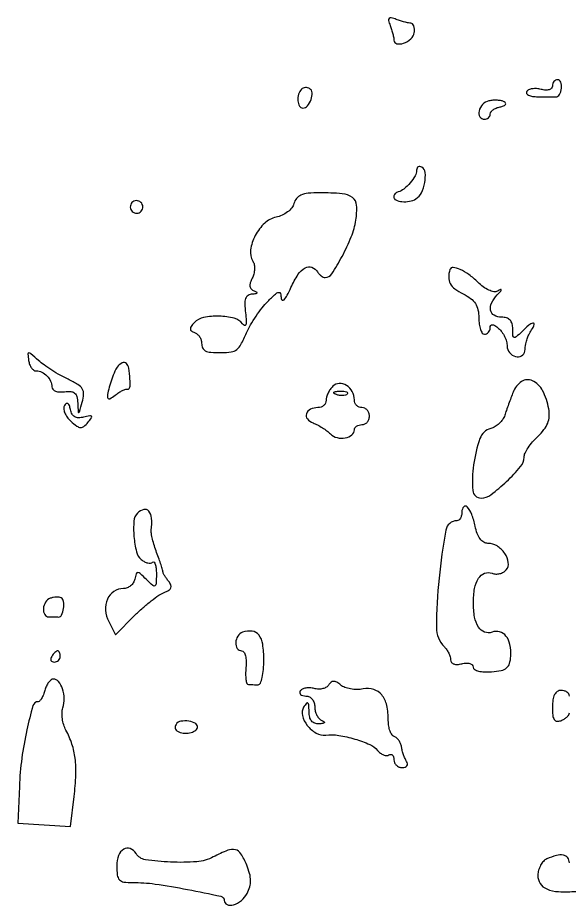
# Model space of a CAD drawing. Extents: x 0 to 5034, y 0 to 2560.
# Drawn here: x 1806.5 to 1904, y 1906 to 2063 of the extents above; entities that cross this region are included whole.
import ezdxf

# ---------------------------------------------------------------- set-up
doc = ezdxf.new("R2010")
doc.units = 0

msp = doc.modelspace()

# ---------------------------------------------------------------- linework, layer by layer
for points in [[(1872.326391, 2061.591821, -0.014062), (1872.584242, 2060.858894, -0.013816), (1872.802127, 2060.10834, -0.013825), (1872.956556, 2059.440539, -0.049943), (1873, 2059.006696, 0.352968), (1873.511678, 2058.372178, 0.143091), (1874.697635, 2058.456193, 0.095784), (1875.999408, 2059.247102, 0.173748), (1876.578388, 2060.333129, 0.047189), (1876.611232, 2060.971318, 0.073804), (1876.507435, 2061.510357, 0.102855), (1876.290427, 2061.870287, 0.208767), (1875.993304, 2062, -0.049943), (1875.559461, 2062.043444, -0.013825), (1874.89166, 2062.197873, -0.013816), (1874.141106, 2062.415758, -0.014062), (1873.408179, 2062.673609, 0.029921), (1872.530456, 2062.951465, 0.263923), (1872.152783, 2062.847217, 0.263923), (1872.048535, 2062.469544, 0.029921)], [(1901, 2050.883369, -0.196983), (1900.841275, 2050.496111, -0.126681), (1900.419485, 2050.242817, -0.086541), (1899.775012, 2050.167635, -0.049856), (1899.000996, 2050.289489, 0.046215), (1898.194768, 2050.422423, 0.054994), (1897.424696, 2050.392509, 0.064046), (1896.801315, 2050.21553, 0.15438), (1896.441979, 2049.90612, 0.293546), (1896.447967, 2049.563512, 0.140077), (1896.798181, 2049.266173, 0.072514), (1897.498384, 2049.064213, 0.034022), (1898.440983, 2049, -0.000978), (1899.471131, 2048.997985, -0.001139), (1900.450191, 2048.991924, -0.001009), (1901.278511, 2048.983237, -0.006869), (1901.687328, 2048.972506, 0.195917), (1901.966928, 2049.073604, 0.072844), (1902.238608, 2049.40179, 0.058058), (1902.46248, 2049.889853, 0.042112), (1902.598844, 2050.472506, 0.057239), (1902.617186, 2051.056917, 0.085168), (1902.489419, 2051.551299, 0.112739), (1902.240939, 2051.879956, 0.176526), (1901.911516, 2052, 0.121735), (1901.563868, 2051.914085, 0.100747), (1901.267758, 2051.67199, 0.091391), (1901.068843, 2051.309886, 0.080185)], [(1856.63948, 2050.306147, 0.129546), (1856.135277, 2049.441138, 0.086873), (1856.024079, 2048.295693, 0.106073), (1856.304248, 2047.34955, 0.274485), (1856.893011, 2047, 0.223243), (1857.709738, 2047.383783, 0.089221), (1858.332782, 2048.48658, 0.092338), (1858.520017, 2049.707762, 0.251406), (1858.095806, 2050.440788, 0.085976), (1857.735573, 2050.585524, 0.075821), (1857.331062, 2050.609483, 0.077371), (1856.945359, 2050.512383, 0.096382)], [(1889.75, 2048.25074, 0.148967), (1888.656088, 2047.625784, 0.133086), (1888.037254, 2046.469397, 0.19536), (1888.200821, 2045.450087, 0.26223), (1889, 2045, 0.091527), (1889.381757, 2045.070473, 0.095859), (1889.70625, 2045.272211, 0.099498), (1889.923394, 2045.57312, 0.107094), (1890, 2045.926676, -0.164751), (1890.128774, 2046.306882, -0.072273), (1890.514062, 2046.683009, -0.060249), (1891.080478, 2046.998886, -0.048222), (1891.75, 2047.200137, 0.039227), (1892.357047, 2047.370786, 0.13129), (1892.692188, 2047.606793, 0.29299), (1892.724241, 2047.859547, 0.157177), (1892.5, 2048.097525, 0.078133), (1891.992956, 2048.281093, 0.033951), (1891.279688, 2048.369656, 0.032547), (1890.493432, 2048.362254, 0.037219)], [(1877, 2035.987588, -0.132494), (1876.730645, 2034.988952, -0.044896), (1875.852838, 2033.750594, -0.045097), (1874.751509, 2032.67346, -0.113082), (1873.75, 2032.178571, 0.080039), (1873.461321, 2032.058733, 0.071603), (1873.212236, 2031.850553, 0.074208), (1873.039383, 2031.588733, 0.09917), (1872.972506, 2031.312672, 0.302053), (1873.326281, 2030.731353, 0.085318), (1874.401384, 2030.437054, 0.06954), (1875.750404, 2030.493591, 0.093479), (1876.889405, 2030.931649, 0.144426), (1877.845329, 2031.99906, 0.064713), (1878.433139, 2033.807667, 0.067616), (1878.52219, 2035.588454, 0.237352), (1877.938533, 2036.537989, 0.097805), (1877.580609, 2036.672134, 0.175259), (1877.275694, 2036.615577, 0.170284), (1877.071605, 2036.374778, 0.09169)], [(1855.317805, 2030.107285, -0.105264), (1854.932401, 2029.3401, -0.060249), (1854.189109, 2028.611884, -0.055933), (1853.219446, 2028.02661, -0.058543), (1852.158771, 2027.681754, 0.142181), (1850.148398, 2026.635481, 0.080896), (1848.48317, 2024.431402, 0.083888), (1847.649751, 2021.901253, 0.177941), (1848.056567, 2019.908472, -0.093505), (1848.296669, 2019.284085, -0.054995), (1848.353402, 2018.483654, -0.052393), (1848.231268, 2017.64023, -0.0608), (1847.938214, 2016.884552, 0.044777), (1847.59802, 2016.084165, 0.114282), (1847.544934, 2015.45988, 0.154727), (1847.770685, 2014.99226, 0.10794), (1848.25799, 2014.659618, -0.031505), (1848.728285, 2014.434232, -0.418062), (1848.774457, 2014.266714, -0.235457), (1848.576547, 2014.135547, -0.018196), (1847.923193, 2014.078947, 0.131227), (1847.206951, 2013.848734, 0.166109), (1846.777973, 2013.306858, 0.092234), (1846.625271, 2012.338929, 0.023574), (1846.744047, 2010.75, -0.01261), (1846.880616, 2009.339663, -0.083681), (1846.813323, 2008.638343, -0.457785), (1846.576529, 2008.524091, -0.138661), (1846.223178, 2008.812552, 0.180385), (1844.772993, 2009.811652, 0.055305), (1842.093788, 2010.177847, 0.055221), (1839.359387, 2009.944895, 0.156327), (1837.703502, 2009.028502, 0.030238), (1837.146902, 2008.360572, 0.166781), (1837.008832, 2007.920095, 0.238605), (1837.191475, 2007.581935, 0.064008), (1837.75, 2007.291667, -0.090441), (1838.227835, 2007.010515, -0.067745), (1838.632812, 2006.551823, -0.06659), (1838.906474, 2005.992485, -0.080683), (1839, 2005.416667, 0.098652), (1839.170291, 2004.561979, 0.18534), (1839.648425, 2004.058774, 0.095382), (1840.602831, 2003.810769, 0.016012), (1842.5, 2003.75, 0.032666), (1844.236098, 2003.863544, 0.134341), (1845.198824, 2004.267972, 0.106114), (1845.941365, 2005.159319, 0.016606), (1846.942372, 2007.231938, -0.027056), (1847.658036, 2008.637969, -0.017239), (1848.632325, 2010.19409, -0.017316), (1849.696661, 2011.658485, -0.030579), (1850.686483, 2012.777393, -0.008319), (1852.056273, 2014.102346, -0.134927), (1852.618416, 2014.397788, -0.410699), (1852.935168, 2014.197548, -0.049803), (1853.051405, 2013.295455, 0.298254), (1853.247136, 2013.014409, 0.31689), (1853.571039, 2013.090591, 0.060016), (1854.11685, 2013.877969, 0.016056), (1854.786656, 2015.25, -0.038185), (1856.032715, 2017.539725, -0.117518), (1857.300053, 2018.749403, -0.226548), (1858.474439, 2018.846613, -0.165033), (1859.5, 2018, 0.046156), (1859.787615, 2017.618361, 0.046626), (1860.139463, 2017.297386, 0.050889), (1860.499776, 2017.07911, 0.115736), (1860.809017, 2017.012379, 0.248432), (1862.001928, 2017.671705, 0.02161), (1863.83053, 2020.752497, 0.028354), (1865.447664, 2024.225662, 0.055067), (1866.260049, 2027.171994, 0.054179), (1866.393386, 2029.796095, 0.22091), (1865.657764, 2031.167576, 0.142456), (1863.866707, 2031.843033, 0.019409), (1859.824593, 2032, 0.021918), (1857.80759, 2031.911542, 0.077642), (1856.553756, 2031.601211, 0.123882), (1855.778701, 2031.019182, 0.1065)], [(1826.552786, 2030.08541, 0.099038), (1826.401684, 2029.679226, 0.097945), (1826.417584, 2029.244476, 0.097945), (1826.597789, 2028.848514, 0.099038), (1826.91459, 2028.552786, 0.099038), (1827.320774, 2028.401684, 0.097945), (1827.755524, 2028.417584, 0.097945), (1828.151486, 2028.597789, 0.099038), (1828.447214, 2028.91459, 0.099038), (1828.598316, 2029.320774, 0.097945), (1828.582416, 2029.755524, 0.097945), (1828.402211, 2030.151486, 0.099038), (1828.08541, 2030.447214, 0.099038), (1827.679226, 2030.598316, 0.097945), (1827.244476, 2030.582416, 0.097945), (1826.848514, 2030.402211, 0.099038)], [(1882.875, 2018.411516, 0.071469), (1882.665601, 2017.046361, 0.128942), (1882.940458, 2015.956126, 0.10928), (1883.760863, 2015.022853, 0.042628), (1885.235812, 2014.125097, -0.045209), (1886.55091, 2013.315322, -0.088193), (1887.390091, 2012.419181, -0.09192), (1887.848242, 2011.315074, -0.052549), (1888, 2009.875097, 0.033033), (1888.072839, 2008.773779, 0.050704), (1888.29375, 2007.84456, 0.065615), (1888.616084, 2007.203295, 0.248425), (1889, 2007, 0.111474), (1889.381483, 2007.086121, 0.100072), (1889.70625, 2007.329718, 0.094595), (1889.924111, 2007.693871, 0.087854), (1890, 2008.122445, -0.122183), (1890.101643, 2008.532179, -0.300026), (1890.361364, 2008.674576, -0.128583), (1890.808783, 2008.51771, -0.024942), (1891.5, 2008, -0.063393), (1892.074176, 2007.385461, -0.044279), (1892.559375, 2006.569265, -0.044533), (1892.890037, 2005.687666, -0.067559), (1893, 2004.877555, 0.173579), (1893.410295, 2003.731298, 0.153581), (1894.476284, 2003.035106, 0.197741), (1895.559037, 2003.162015, 0.239244), (1896.125, 2004, -0.010949), (1896.317547, 2005.307134, -0.035362), (1896.525148, 2006.15973, -0.042423), (1896.828758, 2006.889328, -0.021653), (1897.32433, 2007.75, 0.054107), (1897.786981, 2008.689406, 0.579777), (1897.568475, 2008.948132, 0.133104), (1896.826915, 2008.593563, 0.018687), (1895.571429, 2007.428571, -0.012136), (1894.613215, 2006.515778, -0.267336), (1894.25, 2006.436688, -0.310093), (1894.036528, 2006.710971, -0.014997), (1894, 2007.928571, 0.067049), (1893.876517, 2008.845275, 0.125671), (1893.508621, 2009.491071, 0.128977), (1892.883934, 2009.870985, 0.072593), (1892, 2010, -0.128078), (1890.710605, 2010.335794, -0.221905), (1890.075912, 2011.216376, -0.16395), (1890.254154, 2012.5072, -0.071609), (1891.25, 2013.946704, 0.006345), (1891.857182, 2014.617741, 0.168539), (1891.947489, 2014.838153, 0.571196), (1891.848704, 2014.903977, 0.015645), (1891.286475, 2014.61023, -0.177039), (1890.660748, 2014.507773, -0.059592), (1889.765325, 2014.791831, -0.050438), (1888.766825, 2015.372888, -0.039416), (1887.812194, 2016.187806, 0.037172), (1886.25232, 2017.531519, 0.053449), (1884.68069, 2018.452328, 0.078356), (1883.448055, 2018.789219, 0.361152)], [(1808.421135, 2002.336385, 0.054392), (1808.603781, 2001.634005, 0.067001), (1808.926191, 2001.039438, 0.080206), (1809.332328, 2000.637628, 0.156247), (1809.761996, 2000.5, -0.111237), (1810.761244, 2000.274909, -0.089586), (1811.658434, 1999.631929, -0.088137), (1812.285368, 1998.704567, -0.102674), (1812.510946, 1997.666667, 0.198743), (1812.689459, 1997.246501, 0.103867), (1813.176399, 1996.93461, 0.075915), (1813.903065, 1996.778858, 0.049649), (1814.760946, 1996.812858, -0.05065), (1815.875154, 1996.854788, -0.162376), (1816.554581, 1996.579041, -0.158654), (1816.941784, 1995.945546, -0.047754), (1817.09968, 1994.812858, 0.002006), (1817.175053, 1993.213231, 0.46698), (1817.279485, 1993.13451, 0.271797), (1817.408079, 1993.256393, 0.001412), (1817.906801, 1995, 0.053021), (1818.145999, 1996.394943, 0.157127), (1817.910655, 1997.325064, 0.11875), (1817.120841, 1998.098424, 0.024434), (1815.387884, 1999.021923, -0.018405), (1814.005945, 1999.737115, -0.013339), (1812.520313, 2000.629779, -0.013507), (1811.15337, 2001.554441, -0.02846), (1810.156569, 2002.358307, 0.004762), (1808.829685, 2003.53633, 0.184333), (1808.464583, 2003.670407, 0.435932), (1808.288393, 2003.475881, 0.014881)], [(1823.378476, 1999.75, 0.007323), (1822.4651, 1996.89491, 0.098978), (1822.358774, 1995.809684, 0.513262), (1822.754877, 1995.581444, 0.066867), (1823.733988, 1996.194193, -0.02608), (1824.380103, 1996.675833, -0.0339), (1825.020367, 1997.042982, -0.036054), (1825.573851, 1997.264566, -0.178282), (1825.903695, 1997.25, 0.395769), (1826.207324, 1997.363151, 0.100695), (1826.355451, 1997.920739, 0.037757), (1826.336782, 1999.049988, 0.008087), (1826.125, 2001, 0.183505), (1825.697368, 2001.806917, 0.295041), (1824.953687, 2001.916802, 0.141677), (1824.059119, 2001.150094, 0.064203)], [(1862.176206, 1997.776206, 0.04793), (1861.726025, 1997.230323, 0.037611), (1861.345511, 1996.563636, 0.038756), (1861.084703, 1995.883107, 0.072251), (1861, 1995.3, -0.110062), (1860.889492, 1994.804053, -0.099907), (1860.576711, 1994.381875, -0.095011), (1860.109185, 1994.098723, -0.08901), (1859.559017, 1994, 0.104916), (1858.224253, 1993.716808, 0.213211), (1857.521309, 1992.935315, 0.255423), (1857.697312, 1992.008926, 0.13093), (1858.686618, 1991.298891, -0.030566), (1859.474172, 1990.944119, -0.019591), (1860.343007, 1990.442567, -0.019685), (1861.158347, 1989.882268, -0.03448), (1861.778939, 1989.348444, 0.135061), (1862.938977, 1988.698324, 0.105419), (1864.388736, 1988.651545, 0.125139), (1865.556233, 1989.182454, 0.227566), (1866, 1990.106989, -0.147551), (1866.102734, 1990.44754, -0.098991), (1866.391667, 1990.737678, -0.082647), (1866.823604, 1990.933281, -0.065168), (1867.333333, 1991, 0.111732), (1867.841974, 1991.115099, 0.100101), (1868.275, 1991.440625, 0.094518), (1868.565493, 1991.927262, 0.087646), (1868.666667, 1992.5, 0.087646), (1868.565493, 1993.072738, 0.094518), (1868.275, 1993.559375, 0.100101), (1867.841974, 1993.884901, 0.111732), (1867.333333, 1994, -0.102423), (1866.824546, 1994.105328, -0.098679), (1866.391667, 1994.404657, -0.097112), (1866.101626, 1994.851759, -0.095754), (1866, 1995.377555, 0.124671), (1865.62817, 1996.845629, 0.12932), (1864.605457, 1997.936121, 0.152541), (1863.311552, 1998.276866, 0.187178)], [(1894.059916, 1996.75, 0.004712), (1893.673577, 1995.753965, 0.003249), (1893.254009, 1994.618987, 0.003276), (1892.864683, 1993.522015, 0.006686), (1892.576308, 1992.655061, -0.07412), (1892.21244, 1991.91266, -0.052513), (1891.607659, 1991.207066, -0.052434), (1890.867838, 1990.64175, -0.073113), (1890.102238, 1990.316485, 0.250145), (1888.195957, 1988.55476, 0.04923), (1887.067979, 1983.867902, 0.054111), (1886.933853, 1979.350112, 0.391422), (1888.394245, 1978, 0.164569), (1890.141727, 1978.591172, 0.026865), (1892.901125, 1980.944513, 0.026332), (1895.391128, 1983.57335, 0.178261), (1896, 1985.226896, -0.112835), (1896.159948, 1985.926638, -0.032454), (1896.70982, 1986.899774, -0.030872), (1897.491593, 1987.947727, -0.028495), (1898.41641, 1988.921471, 0.039065), (1899.509313, 1990.121971, 0.070828), (1900.166761, 1991.272881, 0.078834), (1900.435396, 1992.472811, 0.060646), (1900.357152, 1993.814724, 0.073479), (1899.273881, 1997.01823, 0.166987), (1897.457469, 1998.769355, 0.264763), (1895.553528, 1998.613897, 0.149152)], [(1864.729167, 1996.395833, -0.126455), (1864.402231, 1996.202593, -0.060344), (1863.916927, 1996.123424, -0.05415), (1863.359369, 1996.160852, -0.051402), (1862.8125, 1996.316886, -0.054073), (1862.395823, 1996.538436, -0.470617), (1862.37858, 1996.720685, -0.168741), (1862.670344, 1996.862007, -0.018894), (1863.416667, 1996.921053, -0.028489), (1864.112848, 1996.910055, -0.077125), (1864.592839, 1996.799335, -0.208169), (1864.77538, 1996.614691, -0.296942)], [(1814.75012, 1994.383647, 0.163648), (1814.61697, 1993.833706, 0.075097), (1814.792111, 1993.107928, 0.062395), (1815.231013, 1992.325716, 0.04986), (1815.880199, 1991.608418, 0.023946), (1816.940079, 1990.737787, 0.143452), (1817.602693, 1990.492276, 0.190786), (1818.19015, 1990.678619, 0.048505), (1818.913768, 1991.396097, 0.017505), (1819.519984, 1992.180888, 0.33975), (1819.510674, 1992.468891, 0.277886), (1819.21092, 1992.575383, 0.013762), (1818.148344, 1992.328542, -0.060948), (1817.240649, 1992.206148, -0.13339), (1816.566845, 1992.380302, -0.142202), (1816.100801, 1992.860784, -0.0732), (1815.817732, 1993.657216, 0.034133), (1815.621867, 1994.382973, 0.161762), (1815.363953, 1994.72043, 0.311643), (1815.068905, 1994.718441, 0.099801)], [(1885, 1975.559017, -0.054406), (1884.934911, 1974.962608, -0.074091), (1884.741888, 1974.457961, -0.09371), (1884.45659, 1974.119317, -0.172639), (1884.12132, 1974, 0.362718), (1882.160117, 1972.361736, 0.019921), (1880.964681, 1963.824456, 0.022384), (1880.491182, 1955.14871, 0.201451), (1881.9, 1951.7, -0.047603), (1882.321009, 1951.190168, -0.037543), (1882.676875, 1950.568751, -0.038718), (1882.920834, 1949.935319, -0.072686), (1883, 1949.39362, 0.16877), (1883.153028, 1948.95317, 0.144179), (1883.556078, 1948.668078, 0.097671), (1884.193658, 1948.581787, 0.048934), (1885, 1948.710251, -0.049946), (1885.769914, 1948.831316, -0.084979), (1886.415687, 1948.757776, -0.124048), (1886.840556, 1948.508966, -0.201197), (1887, 1948.128769, 0.258809), (1887.230989, 1947.712407, 0.076272), (1887.926048, 1947.413992, 0.053626), (1888.967609, 1947.260686, 0.029961), (1890.25, 1947.28751, 0.029803), (1891.959151, 1947.529076, 0.120416), (1892.904884, 1947.973931, 0.152327), (1893.417463, 1948.740949, 0.057614), (1893.64017, 1950.025373, 0.063642), (1893.494548, 1952.086654, 0.116132), (1892.796903, 1953.612391, 0.162), (1891.677311, 1954.361196, 0.160018), (1890.325962, 1954.294842, -0.186783), (1889.01683, 1954.298641, -0.159889), (1887.946781, 1955.180542, -0.097658), (1887.252341, 1956.972573, -0.043778), (1887.030626, 1959.5, -0.043778), (1887.252341, 1962.027427, -0.097658), (1887.946781, 1963.819458, -0.159889), (1889.01683, 1964.701359, -0.186783), (1890.325962, 1964.705158, 0.082474), (1890.984116, 1964.570488, 0.068565), (1891.695918, 1964.64166, 0.069637), (1892.351189, 1964.900064, 0.091101), (1892.844203, 1965.312276, 0.21401), (1893.209524, 1966.626829, 0.113649), (1892.575265, 1968.229113, 0.101032), (1891.218499, 1969.534677, 0.142143), (1889.614757, 1970, -0.137653), (1888.875815, 1970.207365, -0.095141), (1888.2289, 1970.794369, -0.071957), (1887.70857, 1971.745614, -0.03989), (1887.345838, 1973.020809, 0.038807), (1886.752603, 1975.123615, 0.09869), (1885.928463, 1976.469974, 0.452773), (1885.324321, 1976.454536, 0.175502)], [(1827.666667, 1975.333333, 0.18028), (1827.027192, 1973.934082, 0.038542), (1827.041067, 1971.216249, 0.039055), (1827.477506, 1968.515614, 0.161324), (1828.342009, 1967.131121, 0.050768), (1828.904134, 1966.753708, 0.066538), (1829.483088, 1966.537806, 0.082297), (1829.989854, 1966.507446, 0.171918), (1830.342009, 1966.675343, -0.404288), (1830.589771, 1966.679556, -0.128968), (1830.806715, 1966.335733, -0.053968), (1830.954304, 1965.602136, -0.02268), (1831, 1964.595238, -0.008748), (1830.969636, 1962.859851, -0.261159), (1830.750002, 1962.498297, -0.323633), (1830.367628, 1962.541302, -0.011855), (1829.25, 1963.607164, 0.010274), (1828.163749, 1964.64968, 0.179355), (1827.718352, 1964.832437, 0.33514), (1827.418546, 1964.621862, 0.030371), (1827.176676, 1963.678593, -0.091566), (1826.925841, 1963.037419, -0.080005), (1826.453028, 1962.493087, -0.080404), (1825.835679, 1962.126826, -0.094026), (1825.167223, 1962, 0.149461), (1823.494397, 1961.488529, 0.14051), (1822.344813, 1960.118562, 0.123011), (1822.005075, 1958.187658, 0.101249), (1822.56963, 1956.166951), (1823.767236, 1953.833903), (1827.15592, 1957.222587, -0.014982), (1828.58833, 1958.571635, -0.015281), (1830.089773, 1959.82329, -0.015218), (1831.457652, 1960.828873, -0.05934), (1832.384926, 1961.317468, 0.044455), (1833.195443, 1961.714264, 0.159011), (1833.567267, 1962.145715, 0.199782), (1833.568045, 1962.647808, 0.075116), (1833.197661, 1963.261833, -0.017516), (1832.803183, 1963.772538, -0.020626), (1832.467598, 1964.283163, -0.020004), (1832.222285, 1964.732022, -0.108094), (1832.155336, 1965, 0.067238), (1832.102115, 1965.322121, 0.004742), (1831.825237, 1966.193975, 0.006634), (1831.470208, 1967.229624, 0.00495), (1831.052289, 1968.362468, -0.015669), (1830.645724, 1969.541793, -0.016762), (1830.323766, 1970.718236, -0.016544), (1830.115332, 1971.743716, -0.071837), (1830.100473, 1972.362468, 0.046485), (1830.155729, 1974.445902, 0.156245), (1829.660414, 1975.699195, 0.296676), (1828.777021, 1975.979868, 0.129777)], [(1812.25, 1960.281721, 0.168981), (1811.40789, 1959.601836, 0.12077), (1811.027943, 1958.441372, 0.153328), (1811.265247, 1957.419842, 0.265555), (1812, 1957, -0.002316), (1812.433157, 1956.997994, -0.001757), (1812.908152, 1956.991924, -0.001776), (1813.353822, 1956.983078, -0.004146), (1813.687328, 1956.972506, 0.307549), (1814.254908, 1957.32579, 0.069723), (1814.583151, 1958.475574, 0.066064), (1814.591789, 1959.722145, 0.238516), (1814.160933, 1960.361084, 0.098497), (1813.819561, 1960.471514, 0.039523), (1813.326962, 1960.489994, 0.037158), (1812.777117, 1960.426042, 0.038604)], [(1846.25, 1954.269359, 0.169915), (1845.395007, 1953.588866, 0.127834), (1845.02837, 1952.434983, 0.159403), (1845.301799, 1951.418527, 0.253178), (1846.075366, 1951, -0.258918), (1846.466477, 1950.782916, -0.076711), (1846.74543, 1950.130887, -0.055314), (1846.881315, 1949.170954, -0.033667), (1846.838656, 1948.024829, 0.023225), (1846.772255, 1946.882658, 0.038078), (1846.834661, 1945.916321, 0.045397), (1846.998018, 1945.222834, 0.313459), (1847.26329, 1945.024829, 0.00333), (1847.616192, 1945.015288, 0.001519), (1848.077341, 1945.007294, 0.001504), (1848.563292, 1945.001808, 0.00207), (1849, 1945, 0.307639), (1849.388221, 1945.263833, 0.038313), (1849.70625, 1946.290447, 0.034511), (1849.927697, 1947.709296, 0.021461), (1850, 1949.393011, 0.036254), (1849.798622, 1952.166678, 0.12835), (1849.108863, 1953.796943, 0.204328), (1847.9287, 1954.460377, 0.111621)], [(1812.5, 1950, 0.082592), (1812.343488, 1949.6179, 0.161196), (1812.3746, 1949.29375, 0.182303), (1812.586039, 1949.078288, 0.108972), (1812.940983, 1949, 0.093332), (1813.345238, 1949.076123, 0.09642), (1813.688914, 1949.29375, 0.099167), (1813.918938, 1949.618444, 0.105053), (1814, 1950, 0.042167), (1813.967655, 1950.382849, 0.061769), (1813.870461, 1950.70625, 0.081139), (1813.727648, 1950.92554, 0.210953), (1813.559017, 1951, 0.151918), (1813.34829, 1950.934461, 0.038439), (1813.066025, 1950.70625, 0.035638), (1812.768994, 1950.382774, 0.029505)], [(1811.289749, 1944, -0.029234), (1811.040839, 1943.234115, -0.040858), (1810.725013, 1942.5875, -0.046803), (1810.392705, 1942.131308, -0.215156), (1810.101684, 1942, 0.336438), (1809.181036, 1941.301449, 0.013691), (1808.104155, 1936.998839, 0.021448), (1807.220177, 1931.998551, 0.022226), (1806.780965, 1927), (1806.5, 1920.5), (1811.171598, 1920.198411), (1815.843196, 1919.896822), (1816.459444, 1925.198411, 0.018261), (1816.765749, 1929.05778, 0.041221), (1816.649401, 1931.986035, 0.049957), (1816.085245, 1934.486127, 0.042433), (1815.014517, 1936.972876, -0.049725), (1814.626368, 1937.911732, -0.038542), (1814.389572, 1938.992908, -0.039635), (1814.326956, 1940.04692, -0.071984), (1814.467276, 1940.896895, 0.082505), (1814.704622, 1942.548906, 0.07362), (1814.412947, 1944.259183, 0.087825), (1813.721572, 1945.551972, 0.230061), (1812.799392, 1946, 0.168285), (1812.383462, 1945.855931, 0.06442), (1811.948949, 1945.4125, 0.054328), (1811.56273, 1944.765302, 0.043453)], [(1861.476169, 1944.96144, -0.123402), (1861.067457, 1944.563807, -0.070814), (1860.426406, 1944.304257, -0.063724), (1859.661652, 1944.215115, -0.061212), (1858.888137, 1944.319002, 0.048966), (1858.125111, 1944.440514, 0.056882), (1857.391543, 1944.401178, 0.065833), (1856.794035, 1944.217206, 0.147827), (1856.441979, 1943.90612, 0.159385), (1856.358858, 1943.562686, 0.191145), (1856.504431, 1943.266173, 0.126121), (1856.884171, 1943.065685, 0.05878), (1857.440983, 1943, -0.120016), (1858.041124, 1942.853842, -0.102901), (1858.54665, 1942.442648, -0.092863), (1858.883572, 1941.822476, -0.078276), (1859, 1941.083333, 0.060204), (1859.09311, 1940.312853, 0.059088), (1859.367188, 1939.581524, 0.064373), (1859.771682, 1938.996792, 0.113869), (1860.25, 1938.662281, -0.051902), (1860.648042, 1938.45138, -0.449116), (1860.672067, 1938.275306, -0.185333), (1860.416573, 1938.137165, -0.021021), (1859.75, 1938.078947, -0.096186), (1858.988023, 1938.191537, -0.138279), (1858.433414, 1938.58189, -0.114979), (1858.098935, 1939.267764, -0.054548), (1857.984687, 1940.25, 0.011765), (1857.94924, 1941.418193, 0.211497), (1857.783155, 1941.744576, 0.418787), (1857.525823, 1941.716165, 0.025948), (1857.035277, 1941.022839, 0.208127), (1856.805208, 1939.5356, 0.103539), (1857.673862, 1937.796607, 0.09622), (1859.236636, 1936.45514, 0.156333), (1860.933708, 1936.098141, -0.065645), (1863.224678, 1936.033325, -0.032038), (1866.080908, 1935.384291, -0.030676), (1868.708425, 1934.428665, -0.117515), (1870.09088, 1933.390496, 0.055339), (1870.59114, 1932.907824, 0.067991), (1871.153458, 1932.584987, 0.081283), (1871.689165, 1932.463398, 0.154859), (1872.113307, 1932.570027, -0.140558), (1872.449896, 1932.664737, -0.191268), (1872.739534, 1932.548054, -0.137878), (1872.935091, 1932.218709, -0.065544), (1873, 1931.725684, 0.103701), (1873.111387, 1931.194399, 0.098925), (1873.427703, 1930.742336, 0.09678), (1873.900242, 1930.439393, 0.094563), (1874.456011, 1930.333333, 0.079617), (1874.961851, 1930.414394, 0.158846), (1875.285189, 1930.651562, 0.185404), (1875.377594, 1931.004261, 0.112654), (1875.234132, 1931.416667, -0.036087), (1874.958093, 1931.937956, -0.019221), (1874.68967, 1932.617064, -0.019037), (1874.467543, 1933.335381, -0.028015), (1874.332576, 1933.981848, 0.060069), (1874.168627, 1934.574701, 0.05481), (1873.864867, 1935.131652, 0.058417), (1873.474535, 1935.571771, 0.102059), (1873.054456, 1935.815181, -0.167389), (1872.649552, 1936.125203, -0.057419), (1872.309746, 1936.792625, -0.049341), (1872.077754, 1937.673162, -0.039774), (1872, 1938.649075, 0.052626), (1871.715572, 1941.343932, 0.116336), (1870.836381, 1943.202083, 0.154167), (1869.410292, 1944.159617, 0.119124), (1867.529662, 1944.250421, -0.048297), (1866.453505, 1944.150738, -0.041673), (1865.322186, 1944.249926, -0.043743), (1864.304736, 1944.518604, -0.086998), (1863.583281, 1944.930883, 0.038277), (1862.872219, 1945.434456, 0.132057), (1862.333734, 1945.587608, 0.177454), (1861.886546, 1945.431054, 0.082491)], [(1834.487659, 1937.980032, 0.086456), (1834.347192, 1937.629461, 0.102024), (1834.345313, 1937.272696, 0.11056), (1834.481778, 1936.965717, 0.11748), (1834.733688, 1936.754232, 0.085984), (1835.764165, 1936.443417, 0.076224), (1836.8851, 1936.477903, 0.087776), (1837.803236, 1936.82141, 0.194412), (1838.25, 1937.404671, 0.34024), (1837.96037, 1938.116771, 0.094491), (1836.74709, 1938.546191, 0.079865), (1835.313066, 1938.535234, 0.215807)], [(1824, 1912.984116, 0.029457), (1824.098547, 1911.312828, 0.158171), (1824.474986, 1910.495337, 0.174027), (1825.237573, 1910.097439, 0.037356), (1826.75, 1910.004104, -0.038239), (1830.773562, 1909.74868, -0.013197), (1836.523584, 1908.783951, -0.005164), (1842.403735, 1907.573916, -0.353039), (1843, 1906.834695, 0.308992), (1843.495513, 1906.109428, 0.169825), (1844.617698, 1906.069446, 0.098956), (1846.026457, 1906.835576, 0.096304), (1847.048556, 1908.090728, 0.054634), (1847.511905, 1909.24331, 0.072704), (1847.655761, 1910.361691, 0.06318), (1847.478373, 1911.590058, 0.030782), (1846.962419, 1913.090728, 0.037887), (1845.944892, 1915.101651, 0.199248), (1844.967797, 1915.818984, 0.158576), (1843.627705, 1915.718829, 0.022033), (1841.064878, 1914.53355, -0.100001), (1838.136396, 1913.698071, -0.0308), (1833.522704, 1913.619672, -0.026304), (1829.059757, 1914.054778, -0.220325), (1827.411776, 1915.14275, 0.157645), (1826.373036, 1916.025698, 0.243632), (1825.224329, 1915.926474, 0.166896), (1824.315348, 1914.793025, 0.086513)]]:
    msp.add_lwpolyline(points, format="xyb", close=True)
for points in [[(1904, 1943, 0.148195), (1903.884432, 1943.381354, 0.098894), (1903.559375, 1943.70625, 0.082425), (1903.073457, 1943.925306, 0.064853), (1902.5, 1944, 0.151352), (1901.852567, 1943.799425, 0.126184), (1901.376322, 1943.255231, 0.082911), (1901.089483, 1942.335856, 0.034258), (1901, 1941.031385, 0.023909), (1901.068476, 1939.600201, 0.116597), (1901.327847, 1938.837412, 0.230808), (1901.796542, 1938.54538, 0.118031), (1902.5, 1938.638374, 0.044394), (1903.073888, 1938.919238, 0.051391), (1903.559375, 1939.285677, 0.05881), (1903.892607, 1939.678057, 0.147705), (1904, 1940.033665, -0.174536)], [(1904, 1913.5, 0.161665), (1903.702212, 1914.396931, 0.192673), (1902.946933, 1914.858961, 0.110105), (1901.697069, 1914.795155, 0.038803), (1900, 1914.179715, 0.101826), (1899.420548, 1913.758631, 0.059462), (1898.919317, 1913.05749, 0.055871), (1898.566801, 1912.200467, 0.061436), (1898.427461, 1911.313868, 0.151682), (1898.829769, 1909.848261, 0.15227), (1899.990955, 1908.870988, 0.088973), (1902.071696, 1908.405894, 0.028707), (1905.242767, 1908.453366, 0.035957)]]:
    msp.add_lwpolyline(points, format="xyb")

doc.saveas('drawing.dxf')
